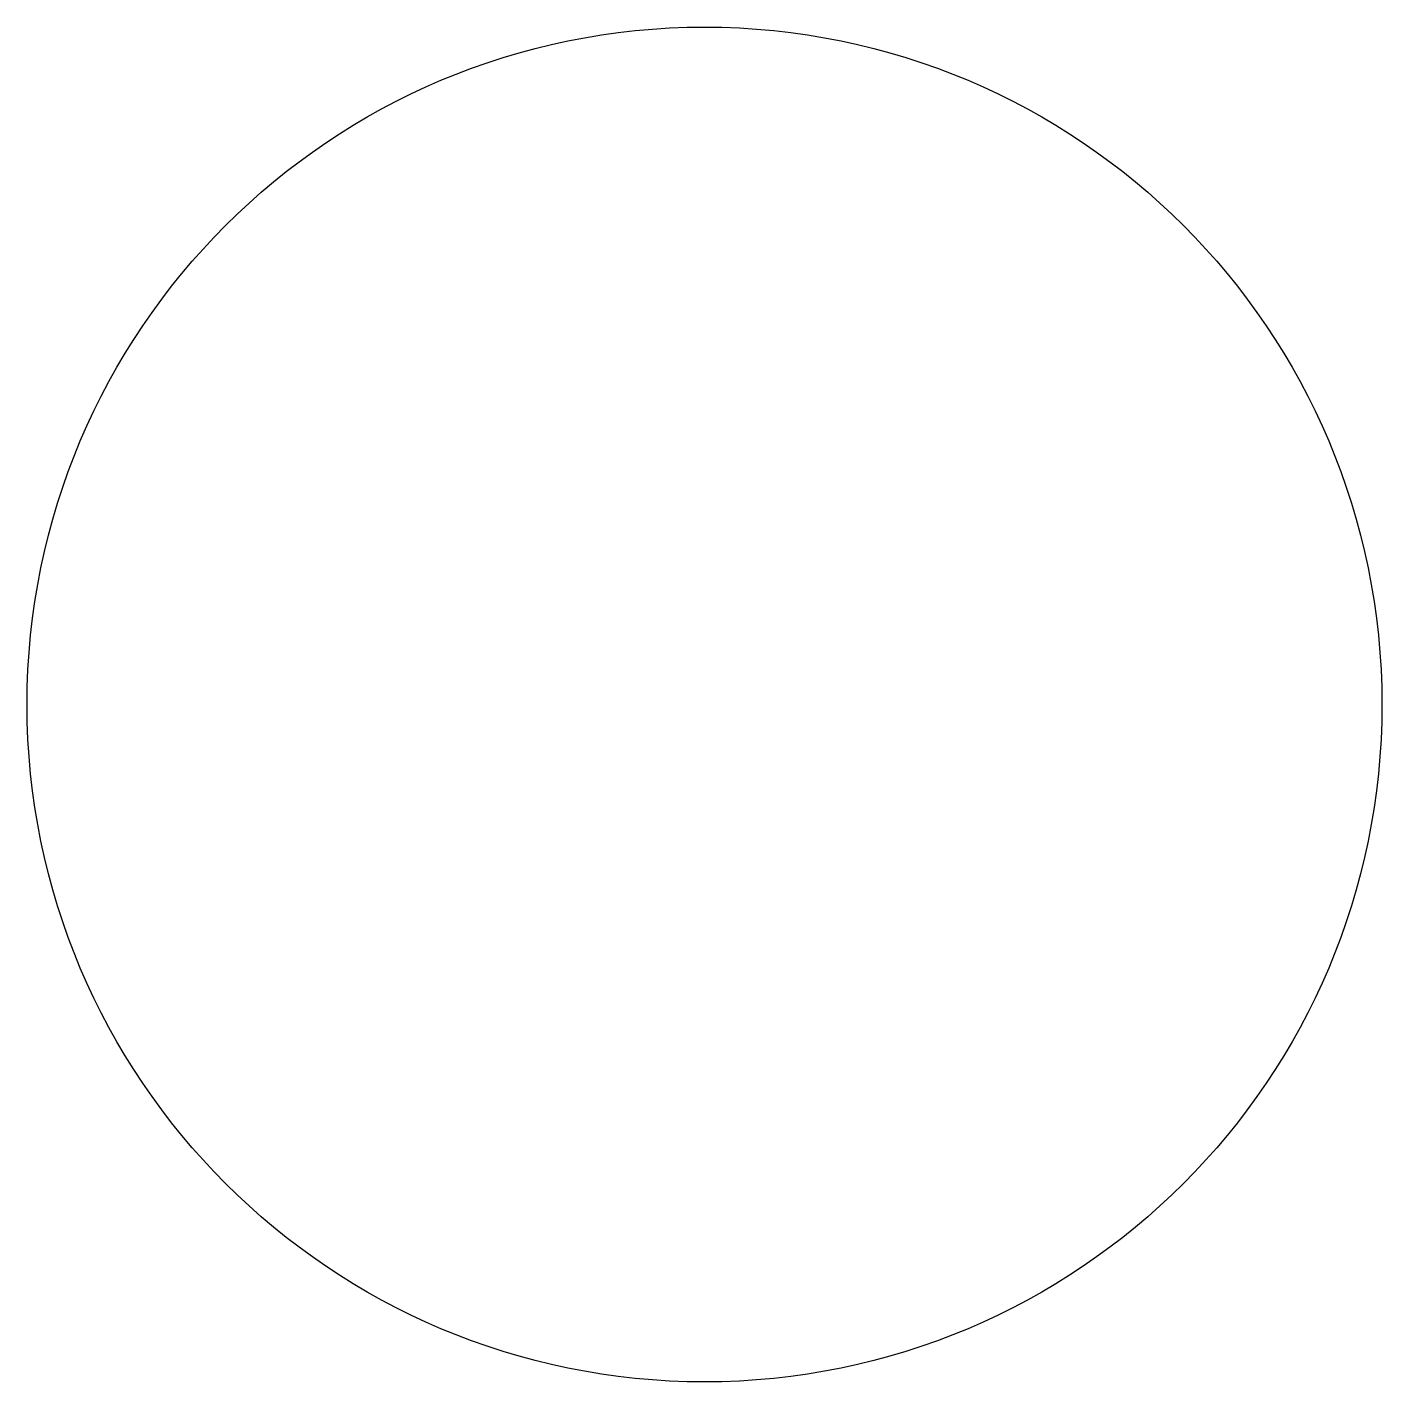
# Model space of a CAD drawing. Header units: metres. Extents: x -10 to 10, y -10 to 10.
import ezdxf

# ---------------------------------------------------------------- set-up
doc = ezdxf.new("R2010")
doc.units = ezdxf.units.M

msp = doc.modelspace()

# ---------------------------------------------------------------- linework, layer by layer
msp.add_circle((0, 0), 10)

doc.saveas('drawing.dxf')
